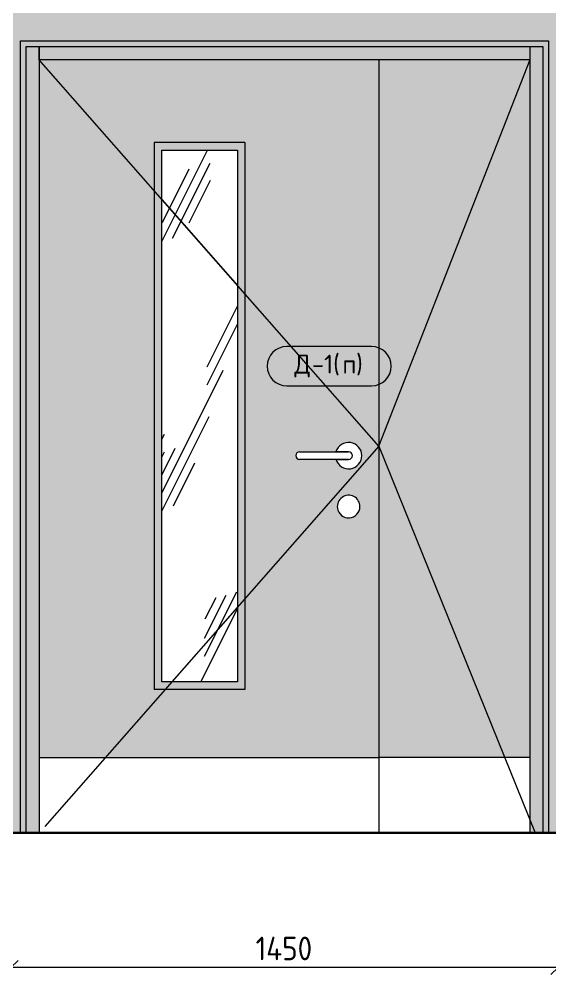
# Model space of a CAD drawing. Header units: millimetres. Extents: x 855 to 103073, y -1987 to 27400.
# Drawn here: x 80275 to 81681, y -387 to 2157 of the extents above; entities that cross this region are included whole.
import ezdxf

# ---------------------------------------------------------------- set-up
doc = ezdxf.new("R2010")
doc.units = ezdxf.units.MM
for name, color, linetype, lineweight in [('A-ANNO-DIMS', 7, 'Continuous', 9), ('A-ANNO-DIMS-25', 7, 'Continuous', 9), ('A-DETL', 7, 'Continuous', 9), ('A-DOOR', 7, 'Continuous', 9), ('A-DOOR-FRAM', 7, 'Continuous', 9), ('A-DOOR-IDEN', 7, 'Continuous', 9), ('A-FLOR', 7, 'Continuous', 9), ('A-WALL-PATT', 7, 'Continuous', 9), ('I-WALL', 7, 'Continuous', 9)]:
    doc.layers.add(name, color=color, linetype=linetype, lineweight=lineweight)
doc.layers.add('A-FLOR-FNSH-2', color=7, linetype='Continuous', lineweight=30, true_color=0x3c3c3c)
doc.styles.add('GOST Common_4', font='GOST_Common.ttf', dxfattribs={"height": 50})
doc.styles.add('ISOCPEUR_1', font='isocpeur.ttf', dxfattribs={"width": 0.9, "height": 62.5})
doc.dimstyles.new('ISO-2_5_0_9К_БОЛЬШОЙ', dxfattribs={"dimscale": 304.8, "dimtxt": 62.248823, "dimasz": 0.123031, "dimexe": 0.098425, "dimexo": 0.246063, "dimgap": 0, "dimtad": 1, "dimdec": 0, "dimrnd": 10, "dimzin": 0, "dimdsep": 46, "dimtxsty": 'ISOCPEUR_1', "dimblk1": 'OBLIQUE', "dimblk2": 'OBLIQUE', "dimsah": 1, "dimcen": 0.09, "dimdle": 0.098425, "dimazin": 0, "dimtfac": 1, "dimtdec": 4, "dimtix": 1, "dimtmove": 0, "dimatfit": 3, "dimfxl": 1, "dimtvp": 1, "dimtolj": 1, "dimtzin": 0, "dimarcsym": 2})

# ---------------------------------------------------------------- blocks, each defined once
blk = doc.blocks.new('110_Дверь_СКБ_2Ст - Д-1 Лестничная клетка EIS60-24280000-Развертка 1_02-5')
at = {"layer": 'A-DOOR'}
h = blk.add_hatch(color=256, dxfattribs=at)
h.paths.add_polyline_path([(-2918.2, 199.9), (-2018.2, 199.9), (-2018.2, 2049.9), (-2918.2, 2049.9), (-2918.2, 431.4)])
h.paths.add_polyline_path([(-2393.2, 399.9), (-2593.2, 399.9), (-2593.2, 1809.9), (-2393.2, 1809.9), (-2393.2, 431.4)])
h.paths.add_polyline_path([(-2096.1, 835), (-2103.5, 835.4), (-2110.7, 837.6), (-2117.6, 842.1), (-2122.2, 846.9), (-2125.9, 853.4), (-2127.9, 860.6), (-2127.9, 868.7), (-2126.3, 875.5), (-2122.2, 882.7), (-2117.6, 887.8), (-2111.3, 891.9), (-2104.1, 894.3), (-2096.6, 894.9), (-2089.1, 893.5), (-2082.1, 890.2), (-2076.4, 885.5), (-2072, 879.4), (-2069.2, 872.4), (-2068.2, 864.9), (-2069.2, 857.4), (-2071.9, 850.5), (-2076.3, 844.5), (-2082, 839.7), (-2088.7, 836.4), (-2094.1, 835.4)])
h.paths.add_polyline_path([(-2097.7, 964.9), (-2106.7, 965.9), (-2115.1, 969.2), (-2122.4, 974.6), (-2128.1, 981.6), (-2131.8, 989.9), (-2228.2, 989.9), (-2230.8, 990.2), (-2233.2, 991.2), (-2235.3, 992.8), (-2236.9, 994.9), (-2238, 998.1), (-2238.2, 999.9), (-2237.9, 1002.5), (-2236.9, 1004.9), (-2235.3, 1007), (-2233.2, 1008.6), (-2230.8, 1009.6), (-2228.2, 1009.9), (-2131.8, 1009.9), (-2128.1, 1018.2), (-2122.4, 1025.2), (-2115.1, 1030.6), (-2106.7, 1033.9), (-2097.7, 1034.9), (-2088.7, 1033.6), (-2080.4, 1030), (-2073.3, 1024.5), (-2067.8, 1017.2), (-2064.4, 1008.9), (-2063.2, 999.9), (-2064.4, 990.9), (-2067.8, 982.6), (-2073.3, 975.3), (-2080.4, 969.8), (-2088.7, 966.2), (-2095.6, 965.2)])
blk.add_hatch(color=256, dxfattribs=at).paths.add_polyline_path([(-1618.2, 199.9), (-1618.2, 2049.9), (-2018.2, 2049.9), (-2018.2, 199.9), (-1663.1, 199.9)])
h = blk.add_hatch(dxfattribs=at)
h.set_pattern_fill('FP_53', color=256, style=0, pattern_type=2)
h.set_pattern_definition([(63.435, (63.5, 31.75), (-255.58, 766.75), [317.5, -190.5, 317.5, -190.5, -403.9]), (63.435, (63.5, 31.75), (-255.58, 766.75), [-1016, 127, -276.9]), (63.435, (47.6, 47.6), (-255.58, 766.75), [254, -317.5, 190.5, -190.5, -467.4]), (63.435, (47.6, 47.6), (-255.58, 766.75), [-952.5, 222.25, -245.15]), (63.435, (47.6, 95.25), (-255.58, 766.75), [190.5, -381, 127, -190.5, -530.9]), (63.435, (47.6, 95.25), (-255.58, 766.75), [-889, 285.75, -245.15]), (63.435, (95.25, 47.6), (-255.58, 766.75), [190.5, -381, 158.75, -6404.65]), (63.435, (142.9, 95.25), (-255.58, 766.75), [95.25, -476.25, 63.5, -6499.9]), (63.435, (63.5, 174.6), (-255.58, 766.75), [63.5, -476.25, 63.5, -254, -562.65]), (63.435, (63.5, 174.6), (-255.58, 766.75), [-857.25, 158.75, -403.9]), (63.435, (349.25, 127), (-255.58, 766.75), [317.5, -476.25, 381, -251.5]), (63.435, (349.25, 79.4), (-255.58, 766.75), [444.5, -317.5, 476.25, -188]), (63.435, (381, 95.25), (-255.58, 766.75), [508, -254, 381, -276.9]), (63.435, (428.6, 142.9), (-255.58, 766.75), [317.5, -444.5, 254, -403.9]), (63.435, (381, 238.1), (-255.58, 766.75), [158.75, -635, 190.5, -435.65]), (63.435, (476.25, 190.5), (-255.58, 766.75), [127, -635, 127, -530.9])])
h.paths.add_polyline_path([(-2593.2, 399.9), (-2393.2, 399.9), (-2393.2, 1809.9), (-2593.2, 1809.9), (-2593.2, 431.4)])
at = {"layer": 'A-DOOR-FRAM'}
for points in [[(-2967.8, 0), (-2953.8, 0), (-2953.8, 2), (-2953.2, 2), (-2953.2, 2084.9), (-1583.2, 2084.9), (-1583.2, 2), (-1578.5, 2), (-1578.5, 0), (-1568.2, 0), (-1568.2, 2099.9), (-2968.2, 2099.9), (-2968.2, 0)], [(-2953.2, 2), (-2918.2, 2), (-2918.2, 2084.9), (-2953.2, 2084.9), (-2953.2, 3.5)], [(-1973.8, 2049.9), (-1618.2, 2049.9), (-1618.2, 2084.9), (-2918.2, 2084.9), (-2918.2, 2049.9), (-2018.2, 2049.9)], [(-1583.2, 2), (-1583.2, 2084.9), (-1618.2, 2084.9), (-1618.2, 2)]]:
    blk.add_hatch(color=256, dxfattribs=at).paths.add_polyline_path(points)
at = {"layer": 'A-DOOR'}
for p, q in [((-2018.2, 2049.9), (-2018.2, 199.9)), ((-2018.2, 2049.9), (-2018.2, 199.9)), ((-2373.2, 1829.9), (-2613.2, 1829.9)), ((-2613.2, 1829.9), (-2613.2, 379.9)), ((-2593.2, 399.9), (-2593.2, 1809.9)), ((-2593.2, 1809.9), (-2393.2, 1809.9)), ((-2393.2, 1809.9), (-2393.2, 399.9)), ((-2373.2, 1829.9), (-2373.2, 379.9)), ((-2593.2, 1678.8), (-2393.2, 1451.3)), ((-2228.2, 1009.9), (-2098.2, 1009.9)), ((-2098.2, 1009.9), (-2131.8, 1009.9)), ((-2098.2, 989.9), (-2228.2, 989.9)), ((-2131.8, 989.9), (-2098.2, 989.9)), ((-2393.2, 597.8), (-2567, 399.9)), ((-2393.2, 399.9), (-2593.2, 399.9)), ((-2373.2, 379.9), (-2613.2, 379.9)), ((-2918.2, 199.9), (-2018.2, 199.9)), ((-2018.2, 199.9), (-2018.2, 2)), ((-1618.2, 199.9), (-2018.2, 199.9)), ((-2018.2, 199.9), (-2018.2, 2))]:
    blk.add_line(p, q, dxfattribs=at)
for centre, radius, start, end in [((-2098.2, 999.9), 35, 0, 163.3985), ((-2228.2, 999.9), 10, 90, 270), ((-2098.2, 999.9), 35, 196.6015, 0), ((-2098.2, 999.9), 10, 270, 90), ((-2098.2, 999.9), 10, 270, 90), ((-2098.2, 864.9), 30, 0, 188.1699), ((-2098.2, 864.9), 30, 188.1699, 0)]:
    blk.add_arc(centre, radius, start, end, dxfattribs=at)
at = {"layer": 'A-DOOR-FRAM'}
for p, q in [((-2953.2, 2), (-2953.2, 2084.9)), ((-2953.2, 2084.9), (-1583.2, 2084.9)), ((-2918.2, 2049.9), (-2918.2, 2084.9)), ((-2918.2, 2084.9), (-2918.2, 2)), ((-1618.2, 2084.9), (-1618.2, 2049.9)), ((-1618.2, 2084.9), (-1618.2, 2)), ((-1583.2, 2084.9), (-1583.2, 2)), ((-2918.2, 2049.9), (-1618.2, 2049.9))]:
    blk.add_line(p, q, dxfattribs=at)
blk = doc.blocks.new('М_двери - Типоразмер_рамка-25223575-Развертка 1_02-5')
at = {"layer": 'A-DOOR-IDEN'}
for p, q in [((-18021.8, 1268.4), (-18246.6, 1268.4)), ((-18246.6, 1164.4), (-18021.8, 1164.4))]:
    blk.add_line(p, q, dxfattribs=at)
for centre, start, end in [((-18246.6, 1216.4), 90, 270), ((-18021.8, 1216.4), 270, 90)]:
    blk.add_arc(centre, 52, start, end, dxfattribs=at)
blk = doc.blocks.new('DIMBLOCK70-Развертка 1_02-5')
at = {"layer": 'A-ANNO-DIMS-25'}
for p, q in [((80253.2, -75), (80253.2, -387.1)), ((80253.2, -357.1), (80253.2, -75.1)), ((81703.2, -75), (81703.2, -387.1)), ((81703.2, -357.1), (81703.2, -75.1)), ((81703.2, -357.1), (80253.2, -357.1))]:
    blk.add_line(p, q, dxfattribs=at)
at = {"layer": 'A-ANNO-DIMS-25', "lineweight": 20}
for p, q in [((80253.2, -357.1), (80271.9, -338.3)), ((81703.2, -357.1), (81721.9, -338.3)), ((80253.2, -357.1), (80234.4, -375.8)), ((81703.2, -357.1), (81684.4, -375.8))]:
    blk.add_line(p, q, dxfattribs=at)
at = {"layer": 'A-ANNO-DIMS-25', "color": 0, "insert": (80901.6, -275.4), "char_height": 62.5, "width": 183.873, "attachment_point": 1, "line_spacing_factor": 1.149209, "style": 'ISOCPEUR_1'}
blk.add_mtext('1450', dxfattribs=at)
blk = doc.blocks.new('_Oblique')
at = {"color": 0, "linetype": 'ByBlock', "lineweight": -2}
blk.add_line((-0.5, -0.5), (0.5, 0.5), dxfattribs=at)
blk = doc.blocks.new('DIMBLOCK86-Развертка 1_02-5')
at = {"layer": 'A-ANNO-DIMS-25', "lineweight": 20}
for p, q in [((80086.6, 2099.9), (80067.9, 2118.6)), ((80086.6, 2099.9), (80105.4, 2081.1)), ((80086.6, 0), (80067.9, 18.8)), ((80086.6, 0), (80105.4, -18.8))]:
    blk.add_line(p, q, dxfattribs=at)
at = {"layer": 'A-ANNO-DIMS-25'}
for p, q in [((80086.6, -30), (80086.6, 2129.9)), ((80203.2, 2099.9), (80056.6, 2099.9)), ((80086.6, 2099.9), (80203.2, 2099.9)), ((80135.1, 0), (80056.6, 0)), ((80086.6, 0), (80135.1, 0))]:
    blk.add_line(p, q, dxfattribs=at)
at = {"layer": 'A-ANNO-DIMS-25', "color": 0, "insert": (80005, 976.3), "char_height": 62.5, "width": 176.691, "attachment_point": 1, "rotation": 90, "line_spacing_factor": 1.149209, "style": 'ISOCPEUR_1'}
blk.add_mtext('2100', dxfattribs=at)

msp = doc.modelspace()

# ---------------------------------------------------------------- hatches: boundary and pattern name
at = {"layer": 'A-FLOR'}
msp.add_hatch(color=256, dxfattribs=at).paths.add_polyline_path([(81039.7, 0), (81667.9, 0), (81667.9, 2), (80292.6, 2), (80292.6, 0), (80962, 0)])
at = {"layer": 'A-WALL-PATT'}
h = msp.add_hatch(color=256, dxfattribs=at)
h.paths.add_polyline_path([(81703.2, 0), (81703.2, 3400), (80234.4, 3400), (80234.4, 100), (80253.2, 100), (80253.2, 0), (80278.2, 0), (80278.2, 2099.9), (81678.2, 2099.9), (81678.4, 0)])
h.paths.add_polyline_path([(79516.4, 100), (79534.4, 100), (79534.4, 3400), (79516.4, 3400), (79516.4, 215.4)])
h.paths.add_polyline_path([(79516.4, 3450), (81955.4, 3450), (81955.4, 3454.2), (79516.4, 3454.2)])

# ---------------------------------------------------------------- linework, layer by layer
at = {"layer": 'A-DETL'}
for q in [(80326.8, 2050), (81629.6, 2050), (80342.6, 16.4), (81642.5, -0.5)]:
    msp.add_line((81228.2, 1025), q, dxfattribs=at)
at = {"layer": 'A-FLOR'}
for p, q in [((80292.6, 2), (81667.9, 2)), ((80292.6, 0), (80292.6, 2)), ((81667.9, 2), (81667.9, 0)), ((83136.4, -0.1), (63255.9, -0.1))]:
    msp.add_line(p, q, dxfattribs=at)
at = {"layer": 'A-FLOR-FNSH-2'}
msp.add_line((82701.4, 0), (63255.9, 0), dxfattribs=at)
at = {"layer": 'I-WALL'}
for p, q in [((80278.2, 0), (80278.2, 2099.9)), ((80278.2, 2099.9), (81678.2, 2099.9)), ((81678.2, 2099.9), (81678.2, 0))]:
    msp.add_line(p, q, dxfattribs=at)

# ---------------------------------------------------------------- block references
at = {"layer": 'A-DOOR'}
msp.add_blockref('110_Дверь_СКБ_2Ст - Д-1 Лестничная клетка EIS60-24280000-Развертка 1_02-5', (83246.4, 0), dxfattribs=at)
at = {"layer": 'A-DOOR-IDEN'}
msp.add_blockref('М_двери - Типоразмер_рамка-25223575-Развертка 1_02-5', (99231, 20.8), dxfattribs=at)

# ---------------------------------------------------------------- texts
at = {"layer": 'A-DOOR-IDEN', "char_height": 50, "attachment_point": 1, "style": 'GOST Common_4'}
for s, insert, width in [('-1(', (81050.7, 1267.5), 98.207), ('\\fGOST Common|b0|i0|c204|p34|;)', (81168.1, 1267.5), 24.051), ('\\fGOST Common|b0|i0|c204|p34|;Д', (81004.4, 1267.5), 56.118), ('\\fGOST Common|b0|i0|c204|p34|;п', (81131.7, 1267.5), 44.093)]:
    msp.add_mtext(s, dxfattribs=dict(at, insert=insert, width=width))

# ---------------------------------------------------------------- dimensions: what is measured, and where the dimension line sits
at = {"layer": 'A-ANNO-DIMS'}
dim = msp.add_linear_dim(base=(80086.6, 2099.9), p1=(80060.1, 0), p2=(80278.2, 2099.9), angle=90, dimstyle='ISO-2_5_0_9К_БОЛЬШОЙ', override={"dimpost": '<>', "dimfxl": 2111.192049}, dxfattribs=at)
dim.commit()
dim.dimension.update_dxf_attribs({"geometry": 'DIMBLOCK86-Развертка 1_02-5', "text_midpoint": (80055.4, 1049.9)})
dim = msp.add_linear_dim(base=(80253.2, -357.1), p1=(81703.2, 0), p2=(80253.2, 0), dimstyle='ISO-2_5_0_9К_БОЛЬШОЙ', override={"dimpost": '<>', "dimfxl": 1450}, dxfattribs=at)
dim.commit()
dim.dimension.update_dxf_attribs({"geometry": 'DIMBLOCK70-Развертка 1_02-5', "text_midpoint": (80978.2, -325.8)})

doc.saveas('drawing.dxf')
